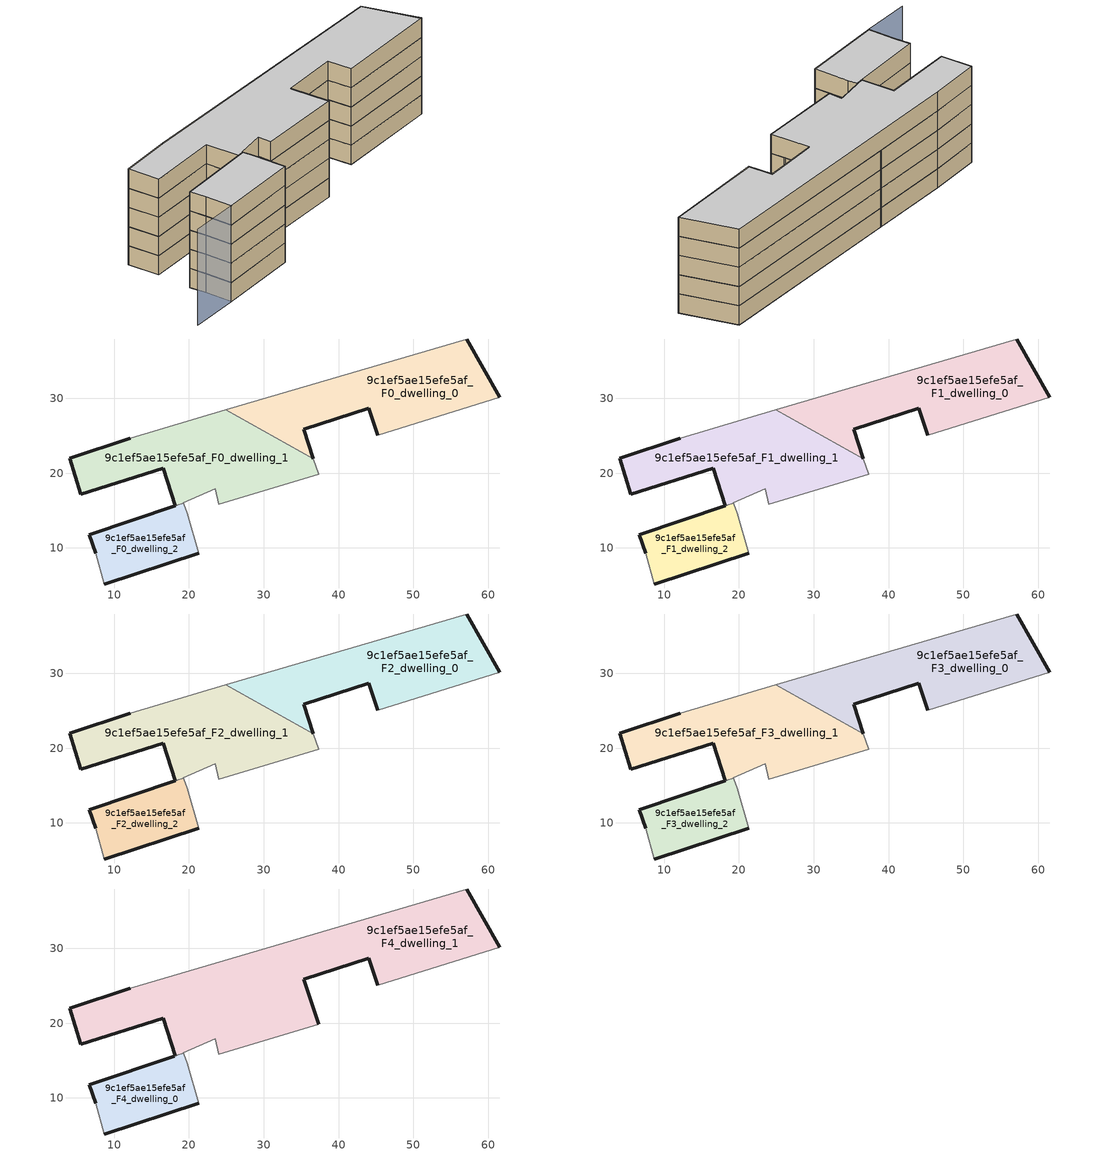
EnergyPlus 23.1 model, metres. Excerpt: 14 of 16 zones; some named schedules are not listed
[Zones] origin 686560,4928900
9c1ef5ae15efe5af_F0_dwelling_0
 floor ground (EU_floor_Construction): 61.59,30.16 57.15,37.94 24.95,28.45 36.64,21.95 35.35,25.85 44.03,28.67 45.23,25.04 z0
 wall outside (EU_wall_Construction): 45.23,25.04 44.03,28.67 35.35,25.85 36.64,21.95 / 57.15,37.94 61.59,30.16 z0:3
 wall to 9c1ef5ae15efe5af_F0_dwelling_1 (EU_wall_Construction): 36.64,21.95 24.95,28.45 z0:3
 wall adiabatic (EU_wall_Construction): 24.95,28.45 57.15,37.94 / 61.59,30.16 45.23,25.04 z0:3
9c1ef5ae15efe5af_F0_dwelling_1
 floor ground (EU_floor_Construction): 37.33,19.83 36.64,21.95 24.95,28.45 12.15,24.68 4.03,21.96 5.54,17.19 16.56,20.66 18.14,15.62 18.15,15.6 18.38,15.69 19.26,15.99 19.23,16.06 23.49,17.91 23.95,15.82 z0
 wall outside (EU_wall_Construction): 18.14,15.62 16.56,20.66 5.54,17.19 4.03,21.96 12.15,24.68 z0:3
 wall adiabatic (EU_wall_Construction): 12.15,24.68 24.95,28.45 / 36.64,21.95 37.33,19.83 23.95,15.82 23.49,17.91 19.23,16.06 19.26,15.99 18.38,15.69 / 18.15,15.6 18.14,15.62 z0:3
 wall to 9c1ef5ae15efe5af_F0_dwelling_2 (EU_wall_Construction): 18.38,15.69 18.15,15.6 z0:3
9c1ef5ae15efe5af_F0_dwelling_2
 floor ground (EU_floor_Construction): 21.31,9.27 19.74,14.65 19.29,15.92 19.26,15.99 18.38,15.69 18.15,15.6 18.14,15.61 6.67,11.78 7.52,9.28 8.67,5.17 z0
 wall outside (EU_wall_Construction): 7.52,9.28 6.67,11.78 18.14,15.61 / 21.31,9.27 8.67,5.17 z0:3
 wall adiabatic (EU_wall_Construction): 8.67,5.17 7.52,9.28 / 18.15,15.61 18.15,15.6 / 18.38,15.69 19.26,15.99 19.29,15.92 19.74,14.65 21.31,9.27 z0:3
9c1ef5ae15efe5af_F1_dwelling_0
 floor to 9c1ef5ae15efe5af_F0_dwelling_0 (EU_floor_Construction): 61.59,30.16 57.15,37.94 24.95,28.45 36.64,21.95 35.35,25.85 44.03,28.67 45.23,25.04 z3
 wall outside (EU_wall_Construction): 45.23,25.04 44.03,28.67 35.35,25.85 36.64,21.95 / 57.15,37.94 61.59,30.16 z3:6
 wall to 9c1ef5ae15efe5af_F1_dwelling_1 (EU_wall_Construction): 36.64,21.95 24.95,28.45 z3:6
 wall adiabatic (EU_wall_Construction): 24.95,28.45 57.15,37.94 / 61.59,30.16 45.23,25.04 z3:6
9c1ef5ae15efe5af_F1_dwelling_1
 floor to 9c1ef5ae15efe5af_F0_dwelling_1 (EU_floor_Construction): 37.33,19.83 36.64,21.95 24.95,28.45 12.15,24.68 4.03,21.96 5.54,17.19 16.56,20.66 18.14,15.62 18.15,15.6 18.38,15.69 19.26,15.99 19.23,16.06 23.49,17.91 23.95,15.82 z3
 wall outside (EU_wall_Construction): 18.14,15.62 16.56,20.66 5.54,17.19 4.03,21.96 12.15,24.68 z3:6
 wall adiabatic (EU_wall_Construction): 12.15,24.68 24.95,28.45 / 36.64,21.95 37.33,19.83 23.95,15.82 23.49,17.91 19.23,16.06 19.26,15.99 18.38,15.69 / 18.15,15.6 18.14,15.62 z3:6
 wall to 9c1ef5ae15efe5af_F1_dwelling_2 (EU_wall_Construction): 18.38,15.69 18.15,15.6 z3:6
9c1ef5ae15efe5af_F1_dwelling_2
 floor to 9c1ef5ae15efe5af_F0_dwelling_2 (EU_floor_Construction): 21.31,9.27 19.74,14.65 19.29,15.92 19.26,15.99 18.38,15.69 18.15,15.6 18.14,15.61 6.67,11.78 7.52,9.28 8.67,5.17 z3
 wall outside (EU_wall_Construction): 7.52,9.28 6.67,11.78 18.14,15.61 / 21.31,9.27 8.67,5.17 z3:6
 wall adiabatic (EU_wall_Construction): 8.67,5.17 7.52,9.28 / 18.15,15.61 18.15,15.6 / 18.38,15.69 19.26,15.99 19.29,15.92 19.74,14.65 21.31,9.27 z3:6
9c1ef5ae15efe5af_F2_dwelling_0
 floor to 9c1ef5ae15efe5af_F1_dwelling_0 (EU_floor_Construction): 61.59,30.16 57.15,37.94 24.95,28.45 36.64,21.95 35.35,25.85 44.03,28.67 45.23,25.04 z6
 wall outside (EU_wall_Construction): 45.23,25.04 44.03,28.67 35.35,25.85 36.64,21.95 / 57.15,37.94 61.59,30.16 z6:9
 wall to 9c1ef5ae15efe5af_F2_dwelling_1 (EU_wall_Construction): 36.64,21.95 24.95,28.45 z6:9
 wall adiabatic (EU_wall_Construction): 24.95,28.45 57.15,37.94 / 61.59,30.16 45.23,25.04 z6:9
9c1ef5ae15efe5af_F2_dwelling_1
 floor to 9c1ef5ae15efe5af_F1_dwelling_1 (EU_floor_Construction): 37.33,19.83 36.64,21.95 24.95,28.45 12.15,24.68 4.03,21.96 5.54,17.19 16.56,20.66 18.14,15.62 18.15,15.6 18.38,15.69 19.26,15.99 19.23,16.06 23.49,17.91 23.95,15.82 z6
 wall outside (EU_wall_Construction): 18.14,15.62 16.56,20.66 5.54,17.19 4.03,21.96 12.15,24.68 z6:9
 wall adiabatic (EU_wall_Construction): 12.15,24.68 24.95,28.45 / 36.64,21.95 37.33,19.83 23.95,15.82 23.49,17.91 19.23,16.06 19.26,15.99 18.38,15.69 / 18.15,15.6 18.14,15.62 z6:9
 wall to 9c1ef5ae15efe5af_F2_dwelling_2 (EU_wall_Construction): 18.38,15.69 18.15,15.6 z6:9
9c1ef5ae15efe5af_F2_dwelling_2
 floor to 9c1ef5ae15efe5af_F1_dwelling_2 (EU_floor_Construction): 21.31,9.27 19.74,14.65 19.29,15.92 19.26,15.99 18.38,15.69 18.15,15.6 18.14,15.61 6.67,11.78 7.52,9.28 8.67,5.17 z6
 wall outside (EU_wall_Construction): 7.52,9.28 6.67,11.78 18.14,15.61 / 21.31,9.27 8.67,5.17 z6:9
 wall adiabatic (EU_wall_Construction): 8.67,5.17 7.52,9.28 / 18.15,15.61 18.15,15.6 / 18.38,15.69 19.26,15.99 19.29,15.92 19.74,14.65 21.31,9.27 z6:9
9c1ef5ae15efe5af_F3_dwelling_0
 floor to 9c1ef5ae15efe5af_F2_dwelling_0 (EU_floor_Construction): 61.59,30.16 57.15,37.94 24.95,28.45 36.64,21.95 35.35,25.85 44.03,28.67 45.23,25.04 z9
 wall outside (EU_wall_Construction): 45.23,25.04 44.03,28.67 35.35,25.85 36.64,21.95 / 57.15,37.94 61.59,30.16 z9:12
 wall to 9c1ef5ae15efe5af_F3_dwelling_1 (EU_wall_Construction): 36.64,21.95 24.95,28.45 z9:12
 wall adiabatic (EU_wall_Construction): 24.95,28.45 57.15,37.94 / 61.59,30.16 45.23,25.04 z9:12
9c1ef5ae15efe5af_F3_dwelling_1
 floor to 9c1ef5ae15efe5af_F2_dwelling_1 (EU_floor_Construction): 37.33,19.83 36.64,21.95 24.95,28.45 12.15,24.68 4.03,21.96 5.54,17.19 16.56,20.66 18.14,15.62 18.15,15.6 18.38,15.69 19.26,15.99 19.23,16.06 23.49,17.91 23.95,15.82 z9
 wall outside (EU_wall_Construction): 18.14,15.62 16.56,20.66 5.54,17.19 4.03,21.96 12.15,24.68 z9:12
 wall adiabatic (EU_wall_Construction): 12.15,24.68 24.95,28.45 / 36.64,21.95 37.33,19.83 23.95,15.82 23.49,17.91 19.23,16.06 19.26,15.99 18.38,15.69 / 18.15,15.6 18.14,15.62 z9:12
 wall to 9c1ef5ae15efe5af_F3_dwelling_2 (EU_wall_Construction): 18.38,15.69 18.15,15.6 z9:12
9c1ef5ae15efe5af_F3_dwelling_2
 floor to 9c1ef5ae15efe5af_F2_dwelling_2 (EU_floor_Construction): 21.31,9.27 19.74,14.65 19.29,15.92 19.26,15.99 18.38,15.69 18.15,15.6 18.14,15.61 6.67,11.78 7.52,9.28 8.67,5.17 z9
 wall outside (EU_wall_Construction): 7.52,9.28 6.67,11.78 18.14,15.61 / 21.31,9.27 8.67,5.17 z9:12
 wall adiabatic (EU_wall_Construction): 8.67,5.17 7.52,9.28 / 18.15,15.61 18.15,15.6 / 18.38,15.69 19.26,15.99 19.29,15.92 19.74,14.65 21.31,9.27 z9:12
9c1ef5ae15efe5af_F4_dwelling_0
 floor to 9c1ef5ae15efe5af_F3_dwelling_2 (EU_floor_Construction): 21.31,9.27 19.74,14.65 19.29,15.92 19.26,15.99 18.38,15.69 18.15,15.6 18.14,15.61 6.67,11.78 7.52,9.28 8.67,5.17 z12
 wall outside (EU_wall_Construction): 21.31,9.27 8.67,5.17 / 7.52,9.28 6.67,11.78 18,15.56 z12:15
 wall adiabatic (EU_wall_Construction): 18.15,15.61 18.15,15.6 / 18.38,15.69 19.26,15.99 19.29,15.92 19.74,14.65 21.31,9.27 / 8.67,5.17 7.52,9.28 / 18,15.56 18.14,15.61 z12:15
 wall to 9c1ef5ae15efe5af_F4_dwelling_1 (EU_wall_Construction): 18.15,15.6 18.38,15.69 z12:15
 ceiling to 9c1ef5ae15efe5af_F5_dwelling_0 (EU_floor_Construction): 19.29,15.92 19.74,14.65 21.31,9.27 8.67,5.17 7.52,9.28 6.67,11.78 18,15.56 18.15,15.61 18.15,15.6 18.38,15.69 19.26,15.99 z15
9c1ef5ae15efe5af_F4_dwelling_1
 floor to 9c1ef5ae15efe5af_F3_dwelling_0 (EU_floor_Construction): 61.59,30.16 57.15,37.94 24.95,28.45 36.64,21.95 35.35,25.85 44.03,28.67 45.23,25.04 z12
 floor to 9c1ef5ae15efe5af_F3_dwelling_1 (EU_floor_Construction): 37.33,19.83 36.64,21.95 24.95,28.45 12.15,24.68 4.03,21.96 5.54,17.19 16.56,20.66 18.14,15.62 18.15,15.6 18.38,15.69 19.26,15.99 19.23,16.06 23.49,17.91 23.95,15.82 z12
 wall outside (EU_wall_Construction): 57.15,37.94 61.59,30.16 / 45.23,25.04 44.03,28.67 35.35,25.85 37.33,19.83 / 18.14,15.62 16.56,20.66 5.54,17.19 4.03,21.96 12.15,24.68 z12:15
 wall adiabatic (EU_wall_Construction): 12.15,24.68 57.15,37.94 / 61.59,30.16 45.23,25.04 / 37.33,19.83 23.95,15.82 23.49,17.91 19.23,16.06 19.26,15.99 18.38,15.69 / 18.15,15.6 18.14,15.62 z12:15
 ceiling to 9c1ef5ae15efe5af_F5_dwelling_1 (EU_floor_Construction): 57.15,37.94 61.59,30.16 45.23,25.04 44.03,28.67 35.35,25.85 37.33,19.83 23.95,15.82 23.49,17.91 19.23,16.06 19.26,15.99 18.38,15.69 18.15,15.6 18.14,15.62 16.56,20.66 5.54,17.19 4.03,21.96 12.15,24.68 z15
shading: 7.51,9.28 8.73,5.19 / 8.73,5.19 1.06,2.91 z0:15
[Building]
EU S2 Campaign: North Axis=0; Terrain=City; Solar Distribution=FullExterior
[Site:Location]
Bologna: Latitude=44.5; Longitude=11.25; Time Zone=1; Elevation=37
[SizingPeriod:WeatherFileDays]
AnnualSizingPeriod: Begin Month=1; Begin Day of Month=1; End Month=12; End Day of Month=31; Day of Week for Start Day=Monday; Use Weather File Daylight Saving Period=No; Use Weather File Rain and Snow Indicators=No
[MATERIAL]
EU_InternalMass_Material: Roughness=MediumRough; Thickness=0.1; Conductivity=1; Density=1800; Specific Heat=900; Thermal Absorptance=0.9; Solar Absorptance=0.7; Visible Absorptance=0.7
[MATERIAL:NOMASS] Roughness=MediumRough; Thermal Absorptance=0.9; Solar Absorptance=0.7; Visible Absorptance=0.7
Name | Thermal Resistance
EU_wall_NoMass | 0.905828
EU_floor_NoMass | 0.67114
[CONSTRUCTION]
EU_wall_Construction: EU_wall_NoMass
EU_floor_Construction: EU_floor_NoMass
EU_InternalMass_Construction: EU_InternalMass_Material
[ZONE] Type=1; Multiplier=1; Ceiling Height=autocalculate; Floor Area=autocalculate; Part of Total Floor Area=Yes
Name | Volume
9c1ef5ae15efe5af_F0_dwelling_0; 9c1ef5ae15efe5af_F1_dwelling_0; 9c1ef5ae15efe5af_F2_dwelling_0; 9c1ef5ae15efe5af_F3_dwelling_0 | 708.026
9c1ef5ae15efe5af_F4_dwelling_0 | 277.337
9c1ef5ae15efe5af_F0_dwelling_1; 9c1ef5ae15efe5af_F1_dwelling_1; 9c1ef5ae15efe5af_F2_dwelling_1; 9c1ef5ae15efe5af_F3_dwelling_1 | 707.507
9c1ef5ae15efe5af_F4_dwelling_1 | 1415.54
9c1ef5ae15efe5af_F0_dwelling_2; 9c1ef5ae15efe5af_F1_dwelling_2; 9c1ef5ae15efe5af_F2_dwelling_2; 9c1ef5ae15efe5af_F3_dwelling_2 | 277.331
[INTERNALMASS] Construction=EU_InternalMass_Construction
Name | Zone or ZoneList | Surface Area
9c1ef5ae15efe5af_F0_dwelling_0_EU_InternalMass | 9c1ef5ae15efe5af_F0_dwelling_0 | 236.009
9c1ef5ae15efe5af_F0_dwelling_1_EU_InternalMass | 9c1ef5ae15efe5af_F0_dwelling_1 | 235.836
9c1ef5ae15efe5af_F0_dwelling_2_EU_InternalMass | 9c1ef5ae15efe5af_F0_dwelling_2 | 92.4458
9c1ef5ae15efe5af_F1_dwelling_0_EU_InternalMass | 9c1ef5ae15efe5af_F1_dwelling_0 | 236.009
9c1ef5ae15efe5af_F1_dwelling_1_EU_InternalMass | 9c1ef5ae15efe5af_F1_dwelling_1 | 235.836
9c1ef5ae15efe5af_F1_dwelling_2_EU_InternalMass | 9c1ef5ae15efe5af_F1_dwelling_2 | 92.4458
9c1ef5ae15efe5af_F2_dwelling_0_EU_InternalMass | 9c1ef5ae15efe5af_F2_dwelling_0 | 236.009
9c1ef5ae15efe5af_F2_dwelling_1_EU_InternalMass | 9c1ef5ae15efe5af_F2_dwelling_1 | 235.836
9c1ef5ae15efe5af_F2_dwelling_2_EU_InternalMass | 9c1ef5ae15efe5af_F2_dwelling_2 | 92.4458
9c1ef5ae15efe5af_F3_dwelling_0_EU_InternalMass | 9c1ef5ae15efe5af_F3_dwelling_0 | 236.009
9c1ef5ae15efe5af_F3_dwelling_1_EU_InternalMass | 9c1ef5ae15efe5af_F3_dwelling_1 | 235.836
9c1ef5ae15efe5af_F3_dwelling_2_EU_InternalMass | 9c1ef5ae15efe5af_F3_dwelling_2 | 92.4458
9c1ef5ae15efe5af_F4_dwelling_0_EU_InternalMass | 9c1ef5ae15efe5af_F4_dwelling_0 | 92.4495
9c1ef5ae15efe5af_F4_dwelling_1_EU_InternalMass | 9c1ef5ae15efe5af_F4_dwelling_1 | 471.844
[OTHEREQUIPMENT] Fuel Type=Electricity; Design Level Calculation Method=Watts/Area; Power per Zone Floor Area=1; Fraction Latent=0; Fraction Radiant=0; Fraction Lost=0; Carbon Dioxide Generation Rate=0; EndUse Subcategory=EU_Step8_InternalGains
Name | Zone or ZoneList or Space or SpaceList | Schedule
EU_Step8_InternalGain_9c1ef5ae15efe5af_F0_dwelling_0_f000 | 9c1ef5ae15efe5af_F0_dwelling_0 | EU_Step8_GainSchedule_9c1ef5ae15efe5af_F0_dwelling_0_f000
EU_Step8_InternalGain_9c1ef5ae15efe5af_F0_dwelling_1_f000 | 9c1ef5ae15efe5af_F0_dwelling_1 | EU_Step8_GainSchedule_9c1ef5ae15efe5af_F0_dwelling_1_f000
EU_Step8_InternalGain_9c1ef5ae15efe5af_F0_dwelling_2_f000 | 9c1ef5ae15efe5af_F0_dwelling_2 | EU_Step8_GainSchedule_9c1ef5ae15efe5af_F0_dwelling_2_f000
EU_Step8_InternalGain_9c1ef5ae15efe5af_F1_dwelling_0_f000 | 9c1ef5ae15efe5af_F1_dwelling_0 | EU_Step8_GainSchedule_9c1ef5ae15efe5af_F1_dwelling_0_f000
EU_Step8_InternalGain_9c1ef5ae15efe5af_F1_dwelling_1_f000 | 9c1ef5ae15efe5af_F1_dwelling_1 | EU_Step8_GainSchedule_9c1ef5ae15efe5af_F1_dwelling_1_f000
EU_Step8_InternalGain_9c1ef5ae15efe5af_F1_dwelling_2_f000 | 9c1ef5ae15efe5af_F1_dwelling_2 | EU_Step8_GainSchedule_9c1ef5ae15efe5af_F1_dwelling_2_f000
EU_Step8_InternalGain_9c1ef5ae15efe5af_F2_dwelling_0_f000 | 9c1ef5ae15efe5af_F2_dwelling_0 | EU_Step8_GainSchedule_9c1ef5ae15efe5af_F2_dwelling_0_f000
EU_Step8_InternalGain_9c1ef5ae15efe5af_F2_dwelling_1_f000 | 9c1ef5ae15efe5af_F2_dwelling_1 | EU_Step8_GainSchedule_9c1ef5ae15efe5af_F2_dwelling_1_f000
EU_Step8_InternalGain_9c1ef5ae15efe5af_F2_dwelling_2_f000 | 9c1ef5ae15efe5af_F2_dwelling_2 | EU_Step8_GainSchedule_9c1ef5ae15efe5af_F2_dwelling_2_f000
EU_Step8_InternalGain_9c1ef5ae15efe5af_F3_dwelling_0_f000 | 9c1ef5ae15efe5af_F3_dwelling_0 | EU_Step8_GainSchedule_9c1ef5ae15efe5af_F3_dwelling_0_f000
EU_Step8_InternalGain_9c1ef5ae15efe5af_F3_dwelling_1_f000 | 9c1ef5ae15efe5af_F3_dwelling_1 | EU_Step8_GainSchedule_9c1ef5ae15efe5af_F3_dwelling_1_f000
EU_Step8_InternalGain_9c1ef5ae15efe5af_F3_dwelling_2_f000 | 9c1ef5ae15efe5af_F3_dwelling_2 | EU_Step8_GainSchedule_9c1ef5ae15efe5af_F3_dwelling_2_f000
EU_Step8_InternalGain_9c1ef5ae15efe5af_F4_dwelling_0_f000 | 9c1ef5ae15efe5af_F4_dwelling_0 | EU_Step8_GainSchedule_9c1ef5ae15efe5af_F4_dwelling_0_f000
EU_Step8_InternalGain_9c1ef5ae15efe5af_F4_dwelling_1_f000 | 9c1ef5ae15efe5af_F4_dwelling_1 | EU_Step8_GainSchedule_9c1ef5ae15efe5af_F4_dwelling_1_f000
[ZONEVENTILATION:DESIGNFLOWRATE] Schedule=EU_AlwaysOn; Design Flow Rate Calculation Method=AirChanges/Hour; Air Changes per Hour=0.73129; Ventilation Type=Natural; Fan Pressure Rise=0; Fan Total Efficiency=1; Constant Term Coefficient=1; Temperature Term Coefficient=0; Velocity Term Coefficient=0; Velocity Squared Term Coefficient=0; Minimum Indoor Temperature=-100; Maximum Indoor Temperature=100; Delta Temperature=-100; Minimum Outdoor Temperature=-100; Maximum Outdoor Temperature=100; Maximum Wind Speed=40
Name | Zone or ZoneList or Space or SpaceList
EU_ConstantAir_9c1ef5ae15efe5af_F0_dwelling_0 | 9c1ef5ae15efe5af_F0_dwelling_0
EU_ConstantAir_9c1ef5ae15efe5af_F0_dwelling_1 | 9c1ef5ae15efe5af_F0_dwelling_1
EU_ConstantAir_9c1ef5ae15efe5af_F0_dwelling_2 | 9c1ef5ae15efe5af_F0_dwelling_2
EU_ConstantAir_9c1ef5ae15efe5af_F1_dwelling_0 | 9c1ef5ae15efe5af_F1_dwelling_0
EU_ConstantAir_9c1ef5ae15efe5af_F1_dwelling_1 | 9c1ef5ae15efe5af_F1_dwelling_1
EU_ConstantAir_9c1ef5ae15efe5af_F1_dwelling_2 | 9c1ef5ae15efe5af_F1_dwelling_2
EU_ConstantAir_9c1ef5ae15efe5af_F2_dwelling_0 | 9c1ef5ae15efe5af_F2_dwelling_0
EU_ConstantAir_9c1ef5ae15efe5af_F2_dwelling_1 | 9c1ef5ae15efe5af_F2_dwelling_1
EU_ConstantAir_9c1ef5ae15efe5af_F2_dwelling_2 | 9c1ef5ae15efe5af_F2_dwelling_2
EU_ConstantAir_9c1ef5ae15efe5af_F3_dwelling_0 | 9c1ef5ae15efe5af_F3_dwelling_0
EU_ConstantAir_9c1ef5ae15efe5af_F3_dwelling_1 | 9c1ef5ae15efe5af_F3_dwelling_1
EU_ConstantAir_9c1ef5ae15efe5af_F3_dwelling_2 | 9c1ef5ae15efe5af_F3_dwelling_2
EU_ConstantAir_9c1ef5ae15efe5af_F4_dwelling_0 | 9c1ef5ae15efe5af_F4_dwelling_0
EU_ConstantAir_9c1ef5ae15efe5af_F4_dwelling_1 | 9c1ef5ae15efe5af_F4_dwelling_1
[HVACTEMPLATE:THERMOSTAT] Constant Heating Setpoint=20; Constant Cooling Setpoint=50
EU_HeatOnly_9c1ef5ae15efe5af_F0_dwelling_0; EU_HeatOnly_9c1ef5ae15efe5af_F0_dwelling_1; EU_HeatOnly_9c1ef5ae15efe5af_F0_dwelling_2; EU_HeatOnly_9c1ef5ae15efe5af_F1_dwelling_0; EU_HeatOnly_9c1ef5ae15efe5af_F1_dwelling_1; EU_HeatOnly_9c1ef5ae15efe5af_F1_dwelling_2; EU_HeatOnly_9c1ef5ae15efe5af_F2_dwelling_0; EU_HeatOnly_9c1ef5ae15efe5af_F2_dwelling_1; EU_HeatOnly_9c1ef5ae15efe5af_F2_dwelling_2; EU_HeatOnly_9c1ef5ae15efe5af_F3_dwelling_0; EU_HeatOnly_9c1ef5ae15efe5af_F3_dwelling_1; EU_HeatOnly_9c1ef5ae15efe5af_F3_dwelling_2; EU_HeatOnly_9c1ef5ae15efe5af_F4_dwelling_0; EU_HeatOnly_9c1ef5ae15efe5af_F4_dwelling_1; EU_HeatOnly_9c1ef5ae15efe5af_F5_dwelling_0; EU_HeatOnly_9c1ef5ae15efe5af_F5_dwelling_1
[HVACTEMPLATE:ZONE:IDEALLOADSAIRSYSTEM] System Availability Schedule=EU_AlwaysOn; Maximum Heating Supply Air Temperature=50; Minimum Cooling Supply Air Temperature=13; Maximum Heating Supply Air Humidity Ratio=0.0156; Minimum Cooling Supply Air Humidity Ratio=0.0077; Heating Limit=NoLimit; Cooling Limit=NoLimit; Heating Availability Schedule=EU_AlwaysOn; Cooling Availability Schedule=EU_CoolingOff; Dehumidification Control Type=ConstantSensibleHeatRatio; Cooling Sensible Heat Ratio=0.7; Dehumidification Setpoint=60; Humidification Control Type=None; Humidification Setpoint=30; Outdoor Air Method=None; Outdoor Air Flow Rate per Person=0.00944; Outdoor Air Flow Rate per Zone Floor Area=0; Outdoor Air Flow Rate per Zone=0; Demand Controlled Ventilation Type=None; Outdoor Air Economizer Type=NoEconomizer; Heat Recovery Type=None; Sensible Heat Recovery Effectiveness=0.7; Latent Heat Recovery Effectiveness=0.65
Name | Template Thermostat
9c1ef5ae15efe5af_F0_dwelling_0 | EU_HeatOnly_9c1ef5ae15efe5af_F0_dwelling_0
9c1ef5ae15efe5af_F0_dwelling_1 | EU_HeatOnly_9c1ef5ae15efe5af_F0_dwelling_1
9c1ef5ae15efe5af_F0_dwelling_2 | EU_HeatOnly_9c1ef5ae15efe5af_F0_dwelling_2
9c1ef5ae15efe5af_F1_dwelling_0 | EU_HeatOnly_9c1ef5ae15efe5af_F1_dwelling_0
9c1ef5ae15efe5af_F1_dwelling_1 | EU_HeatOnly_9c1ef5ae15efe5af_F1_dwelling_1
9c1ef5ae15efe5af_F1_dwelling_2 | EU_HeatOnly_9c1ef5ae15efe5af_F1_dwelling_2
9c1ef5ae15efe5af_F2_dwelling_0 | EU_HeatOnly_9c1ef5ae15efe5af_F2_dwelling_0
9c1ef5ae15efe5af_F2_dwelling_1 | EU_HeatOnly_9c1ef5ae15efe5af_F2_dwelling_1
9c1ef5ae15efe5af_F2_dwelling_2 | EU_HeatOnly_9c1ef5ae15efe5af_F2_dwelling_2
9c1ef5ae15efe5af_F3_dwelling_0 | EU_HeatOnly_9c1ef5ae15efe5af_F3_dwelling_0
